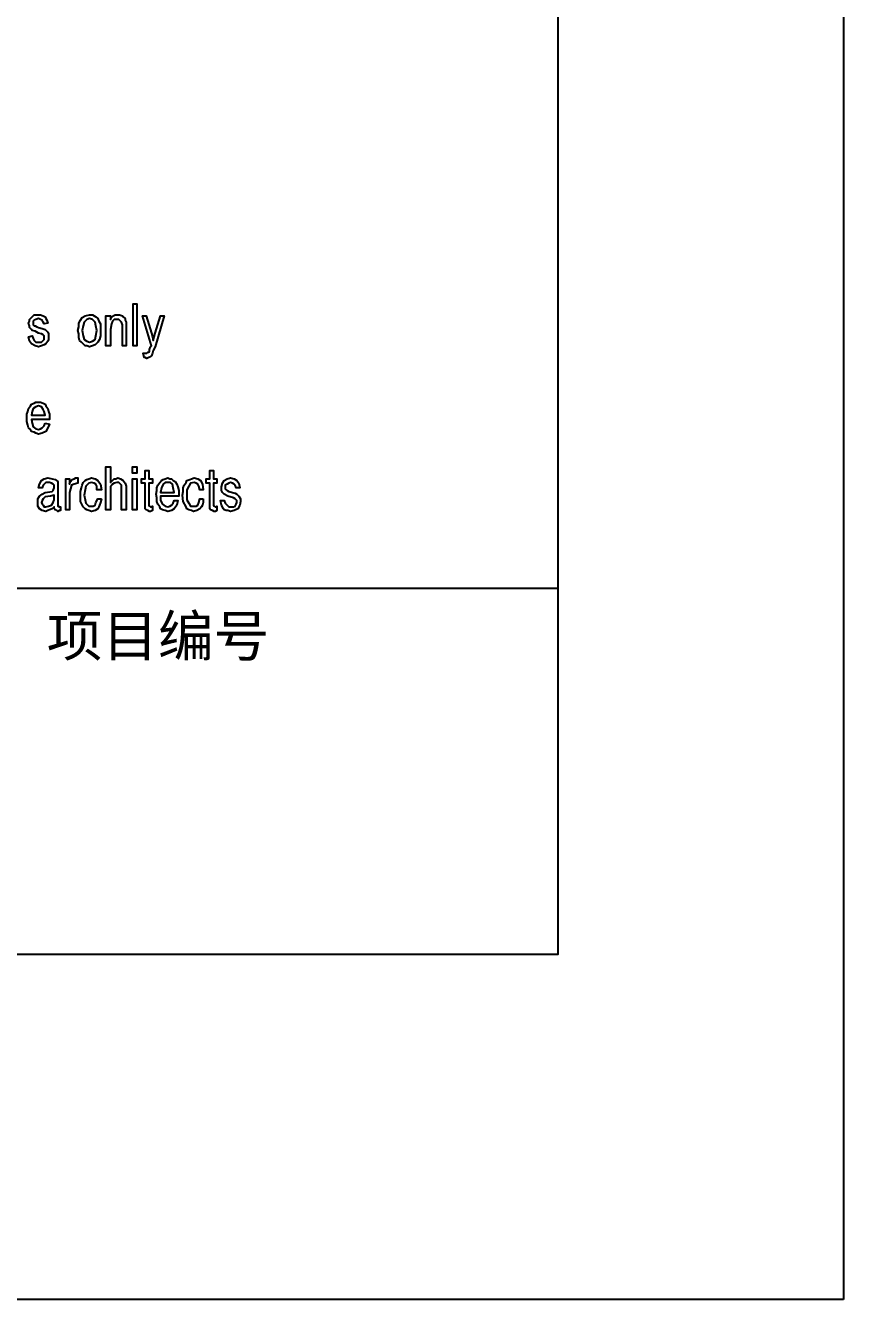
# Model space of a CAD drawing. Extents: x 989821 to 1049221, y -66907 to -24907.
# Drawn here: x 1045800 to 1049221, y -66907 to -61583 of the extents above; entities that cross this region are included whole.
import ezdxf

# ---------------------------------------------------------------- set-up
doc = ezdxf.new("R2010")
doc.units = 0
doc.header["$LTSCALE"] = 1000
doc.header["$MEASUREMENT"] = 0
doc.layers.get('0').update_dxf_attribs({"linetype": 'CONTINUOUS'})
doc.styles.add('WMF-黑体0', font='simhei.ttf')

msp = doc.modelspace()

# ---------------------------------------------------------------- linework, layer by layer
at = {"color": 4}
msp.add_lwpolyline([(989821.2, -24907.3), (1049221.2, -24907.3), (1049221.2, -66907.3), (989821.2, -66907.3)], close=True, dxfattribs=at)
for points in [[(1041330.1, -65463.4), (1048027.6, -65463.4), (1048027.6, -26381.7), (1041330.1, -26381.7), (1041330.1, -65463.4), (1041330.1, -65463.4)], [(1046250.5, -62921.4), (1046250.5, -62746.4), (1046265.7, -62746.4), (1046265.7, -62921.4), (1046250.5, -62921.4), (1046250.5, -62921.4)], [(1045812.9, -62883.4), (1045828.1, -62879.5), (1045831.9, -62891), (1045835.7, -62898.6), (1045843.3, -62906.2), (1045854.7, -62906.2), (1045866.1, -62906.2), (1045873.8, -62898.6), (1045877.6, -62894.8), (1045877.6, -62887.2), (1045877.6, -62879.5), (1045873.8, -62875.7), (1045866.1, -62871.9), (1045854.7, -62868.1), (1045839.5, -62860.5), (1045828.1, -62856.7), (1045824.3, -62852.9), (1045816.7, -62845.3), (1045816.7, -62837.7), (1045812.9, -62826.3), (1045816.7, -62818.7), (1045816.7, -62811), (1045820.5, -62807.2), (1045828.1, -62799.6), (1045831.9, -62795.8), (1045835.7, -62792), (1045843.3, -62792), (1045850.9, -62792), (1045862.3, -62792), (1045873.8, -62795.8), (1045881.4, -62799.6), (1045885.2, -62807.2), (1045889, -62814.9), (1045892.8, -62826.3), (1045877.6, -62830.1), (1045873.8, -62822.5), (1045870, -62814.9), (1045862.3, -62811), (1045854.7, -62807.2), (1045843.3, -62811), (1045835.7, -62814.9), (1045831.9, -62818.7), (1045831.9, -62826.3), (1045831.9, -62830.1), (1045831.9, -62833.9), (1045835.7, -62837.7), (1045839.5, -62837.7), (1045847.1, -62841.5), (1045854.7, -62845.3), (1045870, -62849.1), (1045881.4, -62852.9), (1045889, -62860.5), (1045892.8, -62864.3), (1045896.6, -62871.9), (1045896.6, -62883.4), (1045896.6, -62894.8), (1045892.8, -62902.4), (1045885.2, -62913.8), (1045877.6, -62917.6), (1045866.1, -62921.4), (1045854.7, -62925.2), (1045839.5, -62921.4), (1045824.3, -62913.8), (1045816.7, -62902.4), (1045812.9, -62883.4), (1045812.9, -62883.4)], [(1046018.4, -62856.7), (1046022.2, -62841.5), (1046022.2, -62826.3), (1046029.8, -62814.9), (1046037.4, -62803.4), (1046048.8, -62795.8), (1046067.8, -62792), (1046079.3, -62792), (1046086.9, -62795.8), (1046094.5, -62799.6), (1046102.1, -62807.2), (1046105.9, -62818.7), (1046113.5, -62830.1), (1046113.5, -62841.5), (1046113.5, -62856.7), (1046113.5, -62879.5), (1046109.7, -62894.8), (1046102.1, -62906.2), (1046090.7, -62917.6), (1046079.3, -62921.4), (1046067.8, -62925.2), (1046056.4, -62921.4), (1046048.8, -62921.4), (1046041.2, -62913.8), (1046033.6, -62906.2), (1046026, -62898.6), (1046022.2, -62887.2), (1046022.2, -62871.9), (1046018.4, -62856.7), (1046018.4, -62856.7)], [(1046037.4, -62856.7), (1046041.2, -62879.5), (1046045, -62894.8), (1046056.4, -62902.4), (1046067.8, -62906.2), (1046079.3, -62902.4), (1046090.7, -62894.8), (1046094.5, -62879.5), (1046098.3, -62856.7), (1046094.5, -62837.7), (1046090.7, -62822.5), (1046079.3, -62811), (1046067.8, -62807.2), (1046056.4, -62811), (1046045, -62822.5), (1046041.2, -62837.7), (1046037.4, -62856.7), (1046037.4, -62856.7)], [(1046136.3, -62921.4), (1046136.3, -62795.8), (1046155.4, -62795.8), (1046155.4, -62811), (1046159.2, -62803.4), (1046166.8, -62795.8), (1046174.4, -62792), (1046185.8, -62792), (1046193.4, -62792), (1046204.8, -62795.8), (1046208.6, -62799.6), (1046216.2, -62807.2), (1046216.2, -62814.9), (1046220.1, -62822.5), (1046220.1, -62830.1), (1046220.1, -62841.5), (1046220.1, -62921.4), (1046204.8, -62921.4), (1046204.8, -62845.3), (1046204.8, -62833.9), (1046201, -62822.5), (1046197.2, -62818.7), (1046193.4, -62814.9), (1046189.6, -62811), (1046182, -62811), (1046170.6, -62811), (1046163, -62818.7), (1046159.2, -62830.1), (1046155.4, -62852.9), (1046155.4, -62921.4), (1046136.3, -62921.4), (1046136.3, -62921.4)], [(1046296.2, -62970.9), (1046292.4, -62951.8), (1046300, -62951.8), (1046303.8, -62951.8), (1046307.6, -62951.8), (1046311.4, -62948), (1046315.2, -62948), (1046319, -62944.2), (1046319, -62936.6), (1046322.8, -62925.2), (1046322.8, -62925.2), (1046326.6, -62921.4), (1046288.5, -62795.8), (1046303.8, -62795.8), (1046326.6, -62868.1), (1046330.4, -62883.4), (1046334.2, -62898.6), (1046338, -62883.4), (1046341.8, -62868.1), (1046364.7, -62795.8), (1046379.9, -62795.8), (1046341.8, -62925.2), (1046334.2, -62940.4), (1046330.4, -62951.8), (1046326.6, -62963.3), (1046322.8, -62967.1), (1046315.2, -62970.9), (1046307.6, -62974.7), (1046300, -62970.9), (1046296.2, -62970.9), (1046296.2, -62970.9)], [(1045881.4, -63244.9), (1045900.4, -63248.7), (1045892.8, -63263.9), (1045885.2, -63279.1), (1045870, -63286.7), (1045854.7, -63290.5), (1045843.3, -63286.7), (1045835.7, -63282.9), (1045824.3, -63279.1), (1045820.5, -63271.5), (1045812.9, -63263.9), (1045809.1, -63252.5), (1045805.3, -63237.3), (1045805.3, -63222), (1045805.3, -63206.8), (1045809.1, -63195.4), (1045812.9, -63184), (1045820.5, -63172.6), (1045824.3, -63165), (1045835.7, -63161.1), (1045843.3, -63157.3), (1045854.7, -63157.3), (1045862.3, -63157.3), (1045873.8, -63161.1), (1045881.4, -63165), (1045885.2, -63172.6), (1045892.8, -63184), (1045896.6, -63195.4), (1045900.4, -63206.8), (1045900.4, -63222), (1045900.4, -63225.8), (1045900.4, -63229.6), (1045824.3, -63229.6), (1045828.1, -63244.9), (1045831.9, -63260.1), (1045843.3, -63267.7), (1045854.7, -63271.5), (1045862.3, -63267.7), (1045870, -63263.9), (1045877.6, -63256.3), (1045881.4, -63244.9), (1045881.4, -63244.9)], [(1045824.3, -63210.6), (1045881.4, -63210.6), (1045877.6, -63195.4), (1045873.8, -63187.8), (1045866.1, -63176.4), (1045854.7, -63172.6), (1045843.3, -63176.4), (1045831.9, -63184), (1045828.1, -63195.4), (1045824.3, -63210.6), (1045824.3, -63210.6)], [(1046220.1, -63606.4), (1046201, -63606.4), (1046201, -63511.2), (1046201, -63503.6), (1046197.2, -63499.8), (1046189.6, -63492.2), (1046182, -63492.2), (1046170.6, -63496), (1046163, -63499.8), (1046155.4, -63511.2), (1046155.4, -63518.9), (1046155.4, -63606.4), (1046136.3, -63606.4), (1046136.3, -63427.5), (1046155.4, -63427.5), (1046155.4, -63492.2), (1046163, -63484.6), (1046170.6, -63477), (1046178.2, -63477), (1046185.8, -63473.2), (1046197.2, -63477), (1046208.6, -63484.6), (1046216.2, -63496), (1046220.1, -63507.4), (1046220.1, -63606.4), (1046220.1, -63606.4)], [(1046265.7, -63454.2), (1046246.7, -63454.2), (1046246.7, -63427.5), (1046265.7, -63427.5), (1046265.7, -63454.2), (1046265.7, -63454.2)], [(1046330.4, -63610.2), (1046322.8, -63614), (1046319, -63614), (1046311.4, -63610.2), (1046303.8, -63606.4), (1046300, -63602.6), (1046300, -63595), (1046300, -63496), (1046284.7, -63496), (1046284.7, -63477), (1046300, -63477), (1046300, -63442.7), (1046315.2, -63442.7), (1046315.2, -63477), (1046330.4, -63477), (1046330.4, -63496), (1046315.2, -63496), (1046315.2, -63587.4), (1046319, -63591.2), (1046322.8, -63595), (1046326.6, -63595), (1046330.4, -63591.2), (1046330.4, -63610.2), (1046330.4, -63610.2)], [(1046600.6, -63610.2), (1046593, -63614), (1046589.2, -63614), (1046581.6, -63610.2), (1046574, -63606.4), (1046570.2, -63602.6), (1046570.2, -63595), (1046570.2, -63496), (1046554.9, -63496), (1046554.9, -63477), (1046570.2, -63477), (1046570.2, -63442.7), (1046585.4, -63442.7), (1046585.4, -63477), (1046600.6, -63477), (1046600.6, -63496), (1046585.4, -63496), (1046585.4, -63587.4), (1046589.2, -63591.2), (1046593, -63595), (1046596.8, -63595), (1046600.6, -63591.2), (1046600.6, -63610.2), (1046600.6, -63610.2)], [(1045946.1, -63610.2), (1045942.3, -63610.2), (1045934.6, -63614), (1045930.8, -63610.2), (1045923.2, -63606.4), (1045919.4, -63598.8), (1045919.4, -63595), (1045911.8, -63602.6), (1045900.4, -63606.4), (1045892.8, -63610.2), (1045885.2, -63614), (1045870, -63610.2), (1045858.5, -63602.6), (1045850.9, -63591.2), (1045850.9, -63575.9), (1045850.9, -63560.7), (1045858.5, -63549.3), (1045870, -63541.7), (1045881.4, -63534.1), (1045911.8, -63530.3), (1045915.6, -63526.5), (1045919.4, -63515.1), (1045919.4, -63507.4), (1045919.4, -63503.6), (1045915.6, -63499.8), (1045908, -63496), (1045900.4, -63492.2), (1045892.8, -63492.2), (1045885.2, -63492.2), (1045877.6, -63499.8), (1045873.8, -63503.6), (1045870, -63515.1), (1045854.7, -63515.1), (1045858.5, -63499.8), (1045866.1, -63484.6), (1045877.6, -63477), (1045892.8, -63473.2), (1045911.8, -63477), (1045923.2, -63480.8), (1045934.6, -63488.4), (1045934.6, -63499.8), (1045934.6, -63587.4), (1045934.6, -63591.2), (1045938.5, -63591.2), (1045938.5, -63595), (1045942.3, -63595), (1045946.1, -63595), (1045946.1, -63595), (1045946.1, -63610.2), (1045946.1, -63610.2)], [(1046018.4, -63496), (1046003.1, -63499.8), (1045991.7, -63503.6), (1045987.9, -63518.9), (1045984.1, -63534.1), (1045984.1, -63606.4), (1045968.9, -63606.4), (1045968.9, -63477), (1045984.1, -63477), (1045984.1, -63499.8), (1045987.9, -63488.4), (1045995.5, -63480.8), (1046003.1, -63477), (1046010.8, -63473.2), (1046014.6, -63473.2), (1046018.4, -63473.2), (1046018.4, -63496), (1046018.4, -63496)], [(1046117.3, -63560.7), (1046113.5, -63575.9), (1046109.7, -63587.4), (1046105.9, -63595), (1046102.1, -63602.6), (1046090.7, -63610.2), (1046075.4, -63614), (1046064, -63610.2), (1046056.4, -63606.4), (1046048.8, -63602.6), (1046041.2, -63595), (1046029.8, -63572.1), (1046029.8, -63545.5), (1046029.8, -63530.3), (1046033.6, -63515.1), (1046037.4, -63503.6), (1046041.2, -63492.2), (1046048.8, -63484.6), (1046056.4, -63480.8), (1046064, -63477), (1046075.4, -63473.2), (1046090.7, -63477), (1046102.1, -63484.6), (1046113.5, -63499.8), (1046117.3, -63522.7), (1046098.3, -63522.7), (1046098.3, -63507.4), (1046094.5, -63499.8), (1046086.9, -63496), (1046075.4, -63492.2), (1046064, -63496), (1046052.6, -63507.4), (1046048.8, -63522.7), (1046045, -63545.5), (1046048.8, -63564.5), (1046052.6, -63579.7), (1046064, -63591.2), (1046075.4, -63591.2), (1046083.1, -63591.2), (1046090.7, -63587.4), (1046094.5, -63575.9), (1046102.1, -63560.7), (1046117.3, -63560.7), (1046117.3, -63560.7)], [(1046265.7, -63606.4), (1046246.7, -63606.4), (1046246.7, -63477), (1046265.7, -63477), (1046265.7, -63606.4), (1046265.7, -63606.4)], [(1046440.8, -63541.7), (1046440.8, -63545.5), (1046440.8, -63549.3), (1046364.7, -63549.3), (1046364.7, -63553.1), (1046364.7, -63556.9), (1046364.7, -63568.3), (1046372.3, -63583.5), (1046383.7, -63591.2), (1046395.1, -63595), (1046402.7, -63591.2), (1046410.3, -63587.4), (1046417.9, -63579.7), (1046421.7, -63568.3), (1046437, -63568.3), (1046433.2, -63587.4), (1046421.7, -63602.6), (1046410.3, -63610.2), (1046395.1, -63614), (1046383.7, -63610.2), (1046372.3, -63606.4), (1046364.7, -63602.6), (1046360.9, -63595), (1046353.2, -63583.5), (1046349.4, -63572.1), (1046349.4, -63556.9), (1046345.6, -63541.7), (1046349.4, -63526.5), (1046349.4, -63515.1), (1046353.2, -63503.6), (1046360.9, -63492.2), (1046368.5, -63484.6), (1046376.1, -63480.8), (1046383.7, -63477), (1046395.1, -63473.2), (1046402.7, -63477), (1046410.3, -63477), (1046417.9, -63484.6), (1046425.5, -63488.4), (1046433.2, -63499.8), (1046437, -63511.2), (1046440.8, -63526.5), (1046440.8, -63541.7), (1046440.8, -63541.7)], [(1046421.7, -63534.1), (1046417.9, -63515.1), (1046414.1, -63499.8), (1046406.5, -63492.2), (1046395.1, -63492.2), (1046383.7, -63492.2), (1046376.1, -63499.8), (1046368.5, -63515.1), (1046364.7, -63534.1), (1046421.7, -63534.1), (1046421.7, -63534.1)], [(1046543.5, -63560.7), (1046543.5, -63575.9), (1046539.7, -63587.4), (1046535.9, -63595), (1046528.3, -63602.6), (1046516.9, -63610.2), (1046501.7, -63614), (1046494, -63610.2), (1046482.6, -63606.4), (1046475, -63602.6), (1046471.2, -63595), (1046459.8, -63572.1), (1046456, -63545.5), (1046459.8, -63530.3), (1046459.8, -63515.1), (1046463.6, -63503.6), (1046471.2, -63492.2), (1046475, -63484.6), (1046486.4, -63480.8), (1046494, -63477), (1046505.5, -63473.2), (1046520.7, -63477), (1046532.1, -63484.6), (1046539.7, -63499.8), (1046543.5, -63522.7), (1046528.3, -63522.7), (1046524.5, -63507.4), (1046520.7, -63499.8), (1046513.1, -63496), (1046505.5, -63492.2), (1046490.2, -63496), (1046482.6, -63507.4), (1046475, -63522.7), (1046475, -63545.5), (1046475, -63564.5), (1046482.6, -63579.7), (1046490.2, -63591.2), (1046501.7, -63591.2), (1046513.1, -63591.2), (1046520.7, -63587.4), (1046524.5, -63575.9), (1046528.3, -63560.7), (1046543.5, -63560.7), (1046543.5, -63560.7)], [(1046699.5, -63572.1), (1046695.7, -63587.4), (1046688.1, -63602.6), (1046672.9, -63610.2), (1046657.7, -63614), (1046646.3, -63610.2), (1046638.6, -63610.2), (1046631, -63606.4), (1046627.2, -63602.6), (1046619.6, -63587.4), (1046615.8, -63568.3), (1046631, -63568.3), (1046634.8, -63579.7), (1046642.5, -63587.4), (1046650.1, -63595), (1046657.7, -63595), (1046669.1, -63595), (1046676.7, -63591.2), (1046680.5, -63583.5), (1046684.3, -63575.9), (1046684.3, -63568.3), (1046680.5, -63564.5), (1046676.7, -63560.7), (1046669.1, -63556.9), (1046646.3, -63549.3), (1046631, -63541.7), (1046623.4, -63534.1), (1046619.6, -63526.5), (1046619.6, -63511.2), (1046623.4, -63496), (1046631, -63484.6), (1046642.5, -63477), (1046657.7, -63473.2), (1046672.9, -63477), (1046684.3, -63484.6), (1046691.9, -63496), (1046695.7, -63515.1), (1046680.5, -63515.1), (1046676.7, -63503.6), (1046672.9, -63499.8), (1046665.3, -63496), (1046657.7, -63492.2), (1046650.1, -63496), (1046642.5, -63499.8), (1046634.8, -63503.6), (1046634.8, -63515.1), (1046634.8, -63518.9), (1046638.6, -63522.7), (1046642.5, -63526.5), (1046650.1, -63530.3), (1046676.7, -63537.9), (1046684.3, -63541.7), (1046691.9, -63549.3), (1046699.5, -63560.7), (1046699.5, -63572.1), (1046699.5, -63572.1)], [(1045919.4, -63564.5), (1045919.4, -63545.5), (1045904.2, -63549.3), (1045881.4, -63553.1), (1045877.6, -63556.9), (1045873.8, -63560.7), (1045870, -63568.3), (1045866.1, -63575.9), (1045870, -63583.5), (1045873.8, -63587.4), (1045877.6, -63595), (1045885.2, -63595), (1045896.6, -63591.2), (1045908, -63587.4), (1045915.6, -63575.9), (1045919.4, -63564.5), (1045919.4, -63564.5)], [(1041330.1, -63933.6), (1048027.6, -63933.6)]]:
    msp.add_lwpolyline(points, dxfattribs=at)

# ---------------------------------------------------------------- texts
at = {"color": 4, "style": 'WMF-黑体0'}
msp.add_text('项目编号', height=170.48, dxfattribs=at).set_placement((1045889, -64219.1))

doc.saveas('drawing.dxf')
